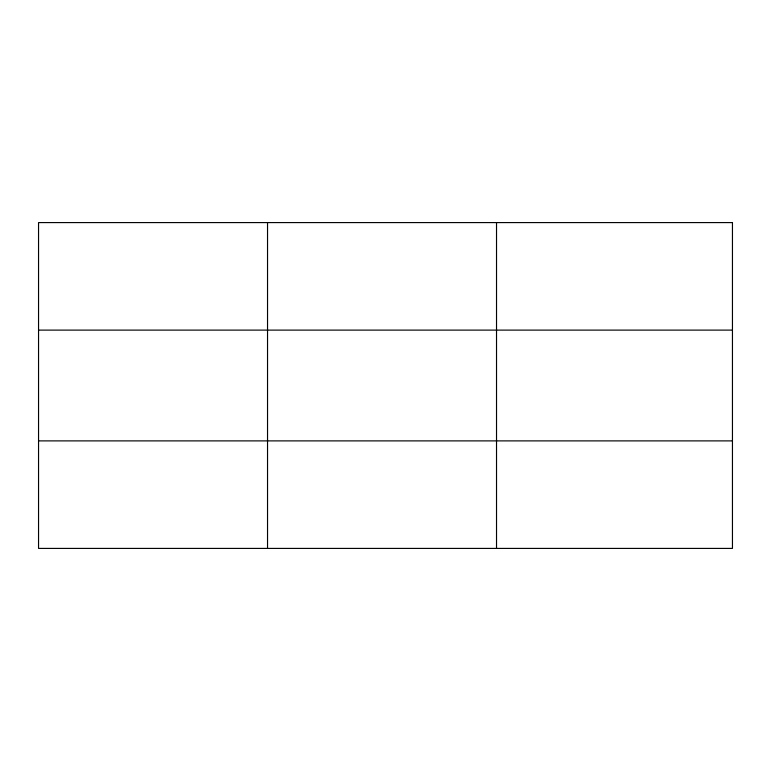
<?xml version="1.0" encoding="UTF-8"?>
<svg xmlns="http://www.w3.org/2000/svg" width="771" height="771" viewBox="0 0 771 771"><rect width="100%" height="100%" fill="white"/><g stroke="black" fill="none" stroke-linecap="round" stroke-linejoin="round"><path stroke-width="1.16" d="M267.537 222.588L267.537 548.412M496.524 222.588L496.524 548.412M38.55 330.113L732.45 330.113M38.55 440.887L732.45 440.887M732.45 222.588L732.45 548.412L38.55 548.412L38.55 222.588L732.45 222.588"/></g></svg>
